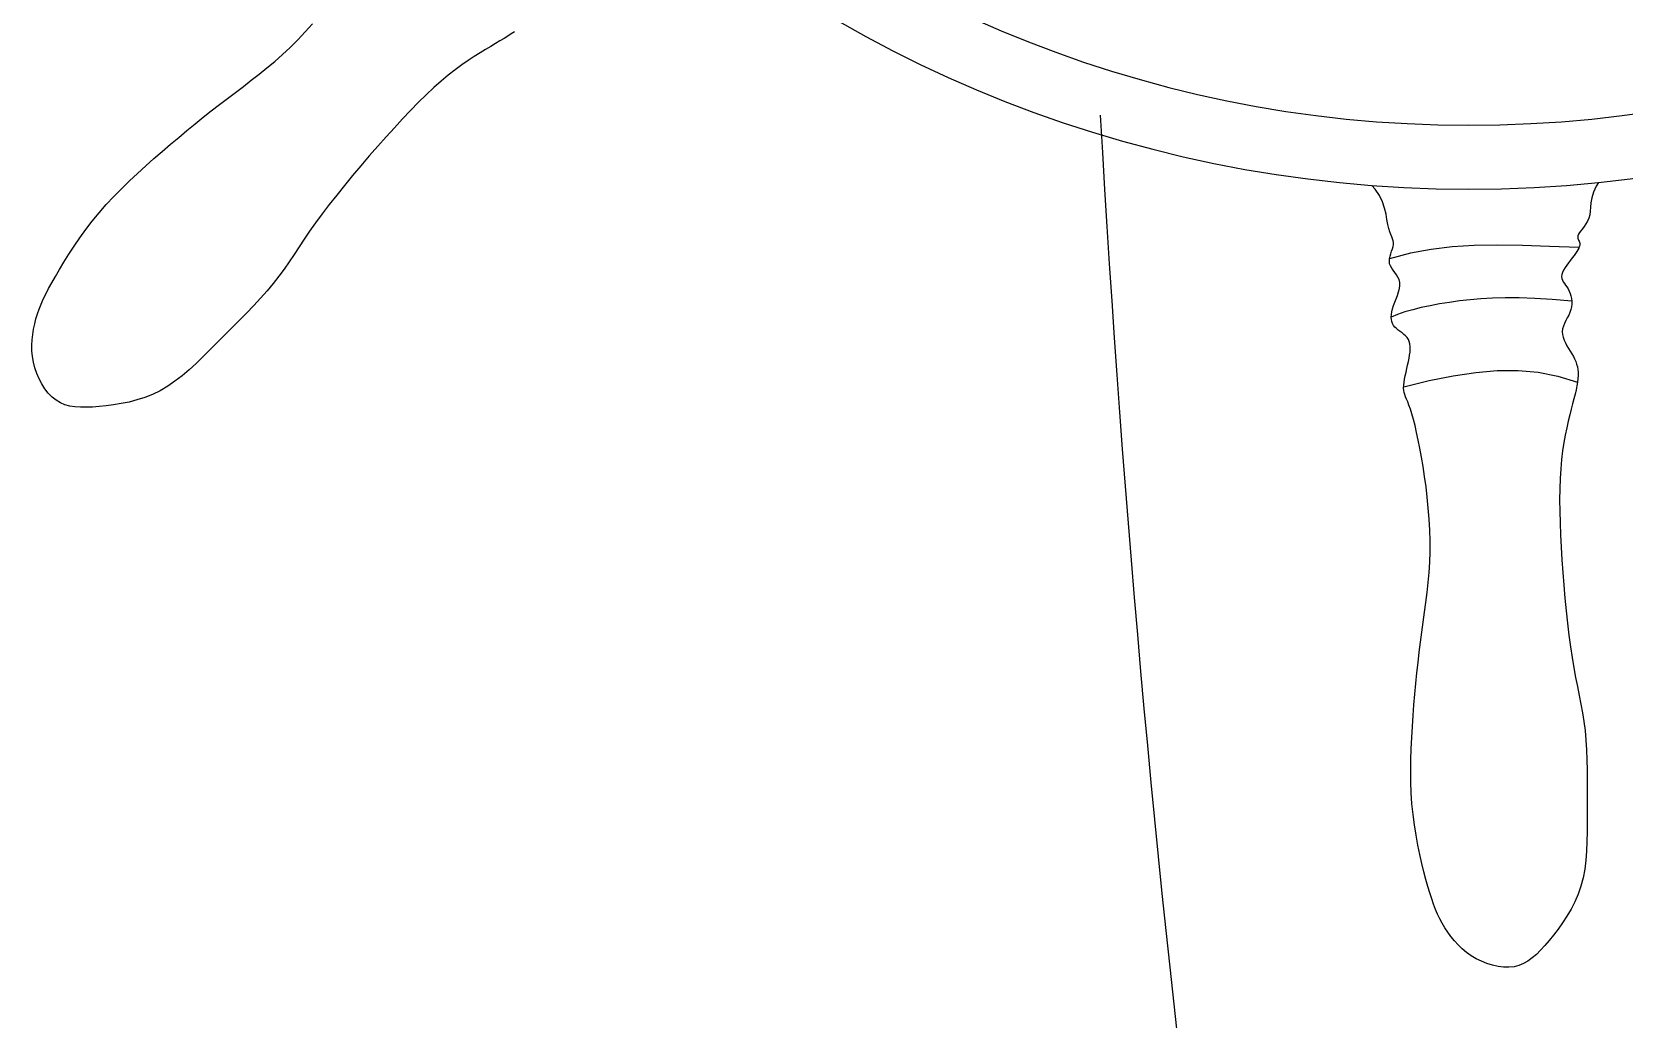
# Model space of a CAD drawing. Header units: millimetres. Extents: x -37 to 8970, y -2 to 4773.
# Drawn here: x 7579.6 to 7672.3, y 739.4 to 796.9 of the extents above; entities that cross this region are included whole.
import ezdxf

# ---------------------------------------------------------------- set-up
doc = ezdxf.new("R2010")
doc.units = ezdxf.units.MM

msp = doc.modelspace()

# ---------------------------------------------------------------- linework, layer by layer
at = {"color": 18, "true_color": 0x000000}
for p, q in [((7595.501, 796.871), (7595.928, 797.348)), ((7607.669, 796.882), (7607.488, 796.755)), ((7594.178, 795.549), (7594.624, 795.967)), ((7594.624, 795.967), (7595.066, 796.409)), ((7595.066, 796.409), (7595.501, 796.871)), ((7606.294, 796.026), (7605.995, 795.849)), ((7606.573, 796.191), (7606.294, 796.026)), ((7606.831, 796.344), (7606.573, 796.191)), ((7607.07, 796.488), (7606.831, 796.344)), ((7607.289, 796.624), (7607.07, 796.488)), ((7607.488, 796.755), (7607.289, 796.624)), ((7593.275, 794.775), (7593.728, 795.153)), ((7593.728, 795.153), (7594.178, 795.549)), ((7604.986, 795.211), (7604.615, 794.954)), ((7605.34, 795.444), (7604.986, 795.211)), ((7605.677, 795.656), (7605.34, 795.444)), ((7605.995, 795.849), (7605.677, 795.656)), ((7592.361, 794.055), (7592.819, 794.41)), ((7592.819, 794.41), (7593.275, 794.775)), ((7603.827, 794.356), (7603.411, 794.01)), ((7604.228, 794.67), (7603.827, 794.356)), ((7604.615, 794.954), (7604.228, 794.67)), ((7590.97, 793.002), (7591.436, 793.355)), ((7591.436, 793.355), (7591.899, 793.704)), ((7591.899, 793.704), (7592.361, 794.055)), ((7602.543, 793.217), (7602.092, 792.774)), ((7602.983, 793.63), (7602.543, 793.217)), ((7603.411, 794.01), (7602.983, 793.63)), ((7589.563, 791.901), (7590.034, 792.275)), ((7590.034, 792.275), (7590.503, 792.642)), ((7590.503, 792.642), (7590.97, 793.002)), ((7601.631, 792.305), (7601.163, 791.812)), ((7602.092, 792.774), (7601.631, 792.305)), ((7588.615, 791.13), (7589.09, 791.519)), ((7589.09, 791.519), (7589.563, 791.901)), ((7601.163, 791.812), (7600.687, 791.297)), ((7587.659, 790.33), (7588.138, 790.734)), ((7588.138, 790.734), (7588.615, 791.13)), ((7600.205, 790.764), (7599.718, 790.215)), ((7600.687, 791.297), (7600.205, 790.764)), ((7586.216, 789.073), (7586.697, 789.499)), ((7586.697, 789.499), (7587.179, 789.918)), ((7587.179, 789.918), (7587.659, 790.33)), ((7599.229, 789.653), (7598.74, 789.083)), ((7599.718, 790.215), (7599.229, 789.653)), ((7585.268, 788.196), (7585.739, 788.638)), ((7585.739, 788.638), (7586.216, 789.073)), ((7598.74, 789.083), (7598.257, 788.51)), ((7584.358, 787.286), (7584.807, 787.745)), ((7584.807, 787.745), (7585.268, 788.196)), ((7597.786, 787.939), (7597.33, 787.374)), ((7598.257, 788.51), (7597.786, 787.939)), ((7657.765, 787.727), (7657.564, 787.937)), ((7658.015, 787.357), (7657.765, 787.727)), ((7670.632, 787.894), (7670.468, 787.537)), ((7670.764, 788.107), (7670.632, 787.894)), ((7583.506, 786.34), (7583.923, 786.818)), ((7583.923, 786.818), (7584.358, 787.286)), ((7596.894, 786.821), (7596.484, 786.283)), ((7597.33, 787.374), (7596.894, 786.821)), ((7658.192, 786.984), (7658.015, 787.357)), ((7658.313, 786.618), (7658.192, 786.984)), ((7670.317, 786.932), (7670.291, 786.675)), ((7670.369, 787.217), (7670.317, 786.932)), ((7670.468, 787.537), (7670.369, 787.217)), ((7582.733, 785.365), (7583.109, 785.855)), ((7583.109, 785.855), (7583.506, 786.34)), ((7596.105, 785.767), (7595.758, 785.275)), ((7596.484, 786.283), (7596.105, 785.767)), ((7658.393, 786.269), (7658.313, 786.618)), ((7658.449, 785.949), (7658.393, 786.269)), ((7658.498, 785.666), (7658.449, 785.949)), ((7670.119, 785.862), (7670.028, 785.699)), ((7670.194, 786.04), (7670.119, 785.862)), ((7670.247, 786.233), (7670.194, 786.04)), ((7670.274, 786.444), (7670.247, 786.233)), ((7670.291, 786.675), (7670.274, 786.444)), ((7582.047, 784.396), (7582.379, 784.877)), ((7582.379, 784.877), (7582.733, 785.365)), ((7595.758, 785.275), (7595.439, 784.806)), ((7658.551, 785.43), (7658.498, 785.666)), ((7658.609, 785.236), (7658.551, 785.43)), ((7658.668, 785.074), (7658.609, 785.236)), ((7658.723, 784.939), (7658.668, 785.074)), ((7658.77, 784.822), (7658.723, 784.939)), ((7669.563, 785.012), (7669.552, 784.938)), ((7669.552, 784.938), (7669.557, 784.871)), ((7669.557, 784.871), (7669.575, 784.81)), ((7669.598, 785.095), (7669.563, 785.012)), ((7669.657, 785.19), (7669.598, 785.095)), ((7669.737, 785.297), (7669.657, 785.19)), ((7669.831, 785.418), (7669.737, 785.297)), ((7669.93, 785.552), (7669.831, 785.418)), ((7670.028, 785.699), (7669.93, 785.552)), ((7581.454, 783.474), (7581.739, 783.926)), ((7581.739, 783.926), (7582.047, 784.396)), ((7594.848, 783.916), (7594.561, 783.489)), ((7595.138, 784.354), (7594.848, 783.916)), ((7595.439, 784.806), (7595.138, 784.354)), ((7658.63, 783.814), (7658.673, 783.962)), ((7658.673, 783.962), (7658.722, 784.107)), ((7658.722, 784.107), (7658.768, 784.247)), ((7658.768, 784.247), (7658.806, 784.378)), ((7658.806, 784.714), (7658.77, 784.822)), ((7658.826, 784.61), (7658.806, 784.714)), ((7658.806, 784.378), (7658.827, 784.5)), ((7658.827, 784.5), (7658.826, 784.61)), ((7669.42, 783.972), (7669.333, 783.852)), ((7669.495, 784.083), (7669.42, 783.972)), ((7669.557, 784.185), (7669.495, 784.083)), ((7669.605, 784.278), (7669.557, 784.185)), ((7669.575, 784.81), (7669.6, 784.753)), ((7669.6, 784.753), (7669.627, 784.696)), ((7669.64, 784.363), (7669.605, 784.278)), ((7669.627, 784.696), (7669.651, 784.639)), ((7669.663, 784.441), (7669.64, 784.363)), ((7669.651, 784.639), (7669.668, 784.578)), ((7669.672, 784.512), (7669.663, 784.441)), ((7669.668, 784.578), (7669.672, 784.512)), ((7580.959, 782.644), (7581.194, 783.045)), ((7581.194, 783.045), (7581.454, 783.474)), ((7594.269, 783.068), (7593.963, 782.649)), ((7594.561, 783.489), (7594.269, 783.068)), ((7658.588, 783.522), (7658.599, 783.667)), ((7658.604, 783.382), (7658.588, 783.522)), ((7658.599, 783.667), (7658.63, 783.814)), ((7658.651, 783.249), (7658.604, 783.382)), ((7658.723, 783.122), (7658.651, 783.249)), ((7658.812, 782.996), (7658.723, 783.122)), ((7658.908, 782.869), (7658.812, 782.996)), ((7668.726, 783.009), (7668.661, 782.874)), ((7668.81, 783.15), (7668.726, 783.009)), ((7668.909, 783.295), (7668.81, 783.15)), ((7669.015, 783.44), (7668.909, 783.295)), ((7669.125, 783.583), (7669.015, 783.44)), ((7669.233, 783.721), (7669.125, 783.583)), ((7669.333, 783.852), (7669.233, 783.721)), ((7580.563, 781.933), (7580.749, 782.274)), ((7580.749, 782.274), (7580.959, 782.644)), ((7593.636, 782.229), (7593.282, 781.804)), ((7593.963, 782.649), (7593.636, 782.229)), ((7659.003, 782.738), (7658.908, 782.869)), ((7659.087, 782.6), (7659.003, 782.738)), ((7659.153, 782.453), (7659.087, 782.6)), ((7659.191, 782.292), (7659.153, 782.453)), ((7659.169, 781.93), (7659.195, 782.117)), ((7659.195, 782.117), (7659.191, 782.292)), ((7668.621, 782.748), (7668.609, 782.633)), ((7668.609, 782.633), (7668.623, 782.527)), ((7668.661, 782.874), (7668.621, 782.748)), ((7668.623, 782.527), (7668.657, 782.427)), ((7668.657, 782.427), (7668.708, 782.329)), ((7668.708, 782.329), (7668.771, 782.232)), ((7668.771, 782.232), (7668.841, 782.131)), ((7668.841, 782.131), (7668.914, 782.025)), ((7580.128, 781.023), (7580.255, 781.312)), ((7580.255, 781.312), (7580.399, 781.614)), ((7580.399, 781.614), (7580.563, 781.933)), ((7592.902, 781.375), (7592.503, 780.943)), ((7593.282, 781.804), (7592.902, 781.375)), ((7658.833, 780.94), (7658.905, 781.133)), ((7658.905, 781.133), (7658.981, 781.333)), ((7658.981, 781.333), (7659.055, 781.534)), ((7659.055, 781.534), (7659.12, 781.735)), ((7659.12, 781.735), (7659.169, 781.93)), ((7668.914, 782.025), (7668.984, 781.91)), ((7668.984, 781.91), (7669.049, 781.784)), ((7669.049, 781.784), (7669.105, 781.648)), ((7669.105, 781.648), (7669.151, 781.503)), ((7669.151, 781.503), (7669.184, 781.351)), ((7669.184, 781.351), (7669.203, 781.194)), ((7669.203, 781.194), (7669.205, 781.034)), ((7579.833, 780.173), (7579.919, 780.458)), ((7579.919, 780.458), (7580.017, 780.74)), ((7580.017, 780.74), (7580.128, 781.023)), ((7592.089, 780.51), (7591.665, 780.077)), ((7592.503, 780.943), (7592.089, 780.51)), ((7658.697, 780.277), (7658.704, 780.425)), ((7658.707, 780.141), (7658.697, 780.277)), ((7658.704, 780.425), (7658.73, 780.584)), ((7658.73, 780.584), (7658.773, 780.756)), ((7658.773, 780.756), (7658.833, 780.94)), ((7668.942, 780.226), (7668.86, 780.066)), ((7669.023, 780.386), (7668.942, 780.226)), ((7669.096, 780.547), (7669.023, 780.386)), ((7669.153, 780.709), (7669.096, 780.547)), ((7669.189, 780.871), (7669.153, 780.709)), ((7669.205, 781.034), (7669.189, 780.871)), ((7579.607, 778.954), (7579.641, 779.269)), ((7579.641, 779.269), (7579.692, 779.578)), ((7579.692, 779.578), (7579.757, 779.879)), ((7579.757, 779.879), (7579.833, 780.173)), ((7591.235, 779.646), (7590.805, 779.218)), ((7591.665, 780.077), (7591.235, 779.646)), ((7658.734, 780.015), (7658.707, 780.141)), ((7658.777, 779.899), (7658.734, 780.015)), ((7658.837, 779.792), (7658.777, 779.899)), ((7658.913, 779.694), (7658.837, 779.792)), ((7659.004, 779.603), (7658.913, 779.694)), ((7659.106, 779.517), (7659.004, 779.603)), ((7659.215, 779.434), (7659.106, 779.517)), ((7659.325, 779.351), (7659.215, 779.434)), ((7659.433, 779.266), (7659.325, 779.351)), ((7668.671, 779.585), (7668.65, 779.424)), ((7668.65, 779.424), (7668.661, 779.261)), ((7668.717, 779.746), (7668.671, 779.585)), ((7668.782, 779.906), (7668.717, 779.746)), ((7668.86, 780.066), (7668.782, 779.906)), ((7579.591, 778.633), (7579.607, 778.954)), ((7579.597, 778.309), (7579.591, 778.633)), ((7589.963, 778.378), (7589.552, 777.971)), ((7590.38, 778.795), (7589.963, 778.378)), ((7590.805, 779.218), (7590.38, 778.795)), ((7659.534, 779.175), (7659.433, 779.266)), ((7659.623, 779.076), (7659.534, 779.175)), ((7659.696, 778.967), (7659.623, 779.076)), ((7659.748, 778.845), (7659.696, 778.967)), ((7659.782, 778.711), (7659.748, 778.845)), ((7659.799, 778.565), (7659.782, 778.711)), ((7659.789, 778.241), (7659.801, 778.408)), ((7659.801, 778.408), (7659.799, 778.565)), ((7668.661, 779.261), (7668.699, 779.097)), ((7668.699, 779.097), (7668.759, 778.933)), ((7668.759, 778.933), (7668.836, 778.77)), ((7668.836, 778.77), (7668.925, 778.609)), ((7668.925, 778.609), (7669.02, 778.449)), ((7669.02, 778.449), (7669.117, 778.292)), ((7579.627, 777.981), (7579.597, 778.309)), ((7579.682, 777.652), (7579.627, 777.981)), ((7579.765, 777.322), (7579.682, 777.652)), ((7589.145, 777.58), (7588.739, 777.207)), ((7589.552, 777.971), (7589.145, 777.58)), ((7659.606, 777.273), (7659.652, 777.479)), ((7659.652, 777.479), (7659.696, 777.682)), ((7659.696, 777.682), (7659.735, 777.877)), ((7659.735, 777.877), (7659.767, 778.063)), ((7659.767, 778.063), (7659.789, 778.241)), ((7669.117, 778.292), (7669.21, 778.138)), ((7669.21, 778.138), (7669.294, 777.988)), ((7669.294, 777.988), (7669.369, 777.839)), ((7669.369, 777.839), (7669.433, 777.691)), ((7669.433, 777.691), (7669.486, 777.541)), ((7669.486, 777.541), (7669.527, 777.386)), ((7579.875, 776.996), (7579.765, 777.322)), ((7580.01, 776.68), (7579.875, 776.996)), ((7580.168, 776.379), (7580.01, 776.68)), ((7587.917, 776.535), (7587.496, 776.244)), ((7588.331, 776.857), (7587.917, 776.535)), ((7588.739, 777.207), (7588.331, 776.857)), ((7659.445, 776.476), (7659.476, 776.663)), ((7659.476, 776.663), (7659.515, 776.861)), ((7659.515, 776.861), (7659.559, 777.065)), ((7659.559, 777.065), (7659.606, 777.273)), ((7669.536, 776.488), (7669.499, 776.271)), ((7669.527, 777.386), (7669.556, 777.226)), ((7669.562, 776.691), (7669.536, 776.488)), ((7669.556, 777.226), (7669.572, 777.058)), ((7669.574, 776.88), (7669.562, 776.691)), ((7669.572, 777.058), (7669.574, 776.88)), ((7580.348, 776.099), (7580.168, 776.379)), ((7580.548, 775.843), (7580.348, 776.099)), ((7580.766, 775.619), (7580.548, 775.843)), ((7581.001, 775.43), (7580.766, 775.619)), ((7586.164, 775.594), (7585.706, 775.448)), ((7586.618, 775.774), (7586.164, 775.594)), ((7587.063, 775.989), (7586.618, 775.774)), ((7587.496, 776.244), (7587.063, 775.989)), ((7659.418, 776.145), (7659.425, 776.302)), ((7659.425, 776.008), (7659.418, 776.145)), ((7659.425, 776.302), (7659.445, 776.476)), ((7659.447, 775.882), (7659.425, 776.008)), ((7659.483, 775.761), (7659.447, 775.882)), ((7659.53, 775.635), (7659.483, 775.761)), ((7659.587, 775.496), (7659.53, 775.635)), ((7669.392, 775.786), (7669.325, 775.515)), ((7669.45, 776.037), (7669.392, 775.786)), ((7669.499, 776.271), (7669.45, 776.037)), ((7581.251, 775.282), (7581.001, 775.43)), ((7581.517, 775.171), (7581.251, 775.282)), ((7581.8, 775.094), (7581.517, 775.171)), ((7582.102, 775.046), (7581.8, 775.094)), ((7582.423, 775.023), (7582.102, 775.046)), ((7582.765, 775.022), (7582.423, 775.023)), ((7583.128, 775.039), (7582.765, 775.022)), ((7583.514, 775.069), (7583.128, 775.039)), ((7583.923, 775.11), (7583.514, 775.069)), ((7584.352, 775.165), (7583.923, 775.11)), ((7584.795, 775.237), (7584.352, 775.165)), ((7585.248, 775.33), (7584.795, 775.237)), ((7585.706, 775.448), (7585.248, 775.33)), ((7659.654, 775.336), (7659.587, 775.496)), ((7659.728, 775.145), (7659.654, 775.336)), ((7659.809, 774.916), (7659.728, 775.145)), ((7659.896, 774.641), (7659.809, 774.916)), ((7659.986, 774.321), (7659.896, 774.641)), ((7669.17, 774.911), (7669.084, 774.574)), ((7669.25, 775.224), (7669.17, 774.911)), ((7669.325, 775.515), (7669.25, 775.224)), ((7660.08, 773.958), (7659.986, 774.321)), ((7660.175, 773.555), (7660.08, 773.958)), ((7668.907, 773.825), (7668.821, 773.409)), ((7668.995, 774.212), (7668.907, 773.825)), ((7669.084, 774.574), (7668.995, 774.212)), ((7660.271, 773.113), (7660.175, 773.555)), ((7660.367, 772.634), (7660.271, 773.113)), ((7668.741, 772.965), (7668.668, 772.491)), ((7668.821, 773.409), (7668.741, 772.965)), ((7660.46, 772.121), (7660.367, 772.634)), ((7660.552, 771.576), (7660.46, 772.121)), ((7668.606, 771.985), (7668.557, 771.446)), ((7668.668, 772.491), (7668.606, 771.985)), ((7660.639, 771.002), (7660.552, 771.576)), ((7660.72, 770.402), (7660.639, 771.002)), ((7668.557, 771.446), (7668.523, 770.875)), ((7660.792, 769.785), (7660.72, 770.402)), ((7668.503, 770.271), (7668.497, 769.64)), ((7668.523, 770.875), (7668.503, 770.271)), ((7660.855, 769.154), (7660.792, 769.785)), ((7660.905, 768.516), (7660.855, 769.154)), ((7668.497, 769.64), (7668.504, 768.982)), ((7660.94, 767.877), (7660.905, 768.516)), ((7668.504, 768.982), (7668.521, 768.302)), ((7668.521, 768.302), (7668.549, 767.602)), ((7660.959, 767.242), (7660.94, 767.877)), ((7660.959, 766.617), (7660.959, 767.242)), ((7668.549, 767.602), (7668.585, 766.884)), ((7660.939, 766.006), (7660.959, 766.617)), ((7668.585, 766.884), (7668.629, 766.152)), ((7660.848, 764.82), (7660.901, 765.408)), ((7660.901, 765.408), (7660.939, 766.006)), ((7668.629, 766.152), (7668.68, 765.408)), ((7668.68, 765.408), (7668.737, 764.66)), ((7660.784, 764.24), (7660.848, 764.82)), ((7668.737, 764.66), (7668.801, 763.913)), ((7660.633, 763.09), (7660.711, 763.664)), ((7660.711, 763.664), (7660.784, 764.24)), ((7668.801, 763.913), (7668.872, 763.176)), ((7660.552, 762.515), (7660.633, 763.09)), ((7668.872, 763.176), (7668.949, 762.454)), ((7660.396, 761.352), (7660.473, 761.937)), ((7660.473, 761.937), (7660.552, 762.515)), ((7668.949, 762.454), (7669.032, 761.755)), ((7669.032, 761.755), (7669.122, 761.085)), ((7660.255, 760.163), (7660.324, 760.761)), ((7660.324, 760.761), (7660.396, 761.352)), ((7669.122, 761.085), (7669.219, 760.451)), ((7660.191, 759.558), (7660.255, 760.163)), ((7669.219, 760.451), (7669.321, 759.859)), ((7669.321, 759.859), (7669.428, 759.3)), ((7660.074, 758.33), (7660.13, 758.947)), ((7660.13, 758.947), (7660.191, 759.558)), ((7669.428, 759.3), (7669.535, 758.769)), ((7660.021, 757.706), (7660.074, 758.33)), ((7669.535, 758.769), (7669.639, 758.254)), ((7669.639, 758.254), (7669.738, 757.749)), ((7659.928, 756.438), (7659.972, 757.075)), ((7659.972, 757.075), (7660.021, 757.706)), ((7669.738, 757.749), (7669.83, 757.245)), ((7669.83, 757.245), (7669.91, 756.733)), ((7659.889, 755.797), (7659.928, 756.438)), ((7669.91, 756.733), (7669.975, 756.204)), ((7669.975, 756.204), (7670.025, 755.653)), ((7659.859, 755.152), (7659.889, 755.797)), ((7670.025, 755.653), (7670.06, 755.081)), ((7659.831, 753.861), (7659.839, 754.507)), ((7659.839, 754.507), (7659.859, 755.152)), ((7670.06, 755.081), (7670.083, 754.493)), ((7670.083, 754.493), (7670.097, 753.894)), ((7659.839, 753.219), (7659.831, 753.861)), ((7670.097, 753.894), (7670.103, 753.288)), ((7659.862, 752.58), (7659.839, 753.219)), ((7659.905, 751.948), (7659.862, 752.58)), ((7670.103, 753.288), (7670.104, 752.68)), ((7670.104, 752.68), (7670.103, 752.073)), ((7659.968, 751.324), (7659.905, 751.948)), ((7670.103, 752.073), (7670.101, 751.473)), ((7670.101, 751.473), (7670.101, 750.884)), ((7660.048, 750.712), (7659.968, 751.324)), ((7660.143, 750.117), (7660.048, 750.712)), ((7670.101, 750.884), (7670.098, 750.306)), ((7660.248, 749.542), (7660.143, 750.117)), ((7670.087, 749.741), (7670.064, 749.19)), ((7670.098, 750.306), (7670.087, 749.741)), ((7660.362, 748.991), (7660.248, 749.542)), ((7660.48, 748.471), (7660.362, 748.991)), ((7670.064, 749.19), (7670.022, 748.654)), ((7660.6, 747.983), (7660.48, 748.471)), ((7660.717, 747.533), (7660.6, 747.983)), ((7669.958, 748.134), (7669.865, 747.63)), ((7670.022, 748.654), (7669.958, 748.134)), ((7660.831, 747.124), (7660.717, 747.533)), ((7660.941, 746.751), (7660.831, 747.124)), ((7669.739, 747.144), (7669.577, 746.677)), ((7669.865, 747.63), (7669.739, 747.144)), ((7661.051, 746.409), (7660.941, 746.751)), ((7661.162, 746.094), (7661.051, 746.409)), ((7661.277, 745.8), (7661.162, 746.094)), ((7669.383, 746.229), (7669.163, 745.801)), ((7669.577, 746.677), (7669.383, 746.229)), ((7661.398, 745.521), (7661.277, 745.8)), ((7661.528, 745.253), (7661.398, 745.521)), ((7661.669, 744.99), (7661.528, 745.253)), ((7661.822, 744.728), (7661.669, 744.99)), ((7668.668, 745.008), (7668.405, 744.644)), ((7668.922, 745.394), (7668.668, 745.008)), ((7669.163, 745.801), (7668.922, 745.394)), ((7661.99, 744.469), (7661.822, 744.728)), ((7662.172, 744.215), (7661.99, 744.469)), ((7662.371, 743.968), (7662.172, 744.215)), ((7668.141, 744.302), (7667.881, 743.984)), ((7668.405, 744.644), (7668.141, 744.302)), ((7662.587, 743.73), (7662.371, 743.968)), ((7662.82, 743.505), (7662.587, 743.73)), ((7663.072, 743.294), (7662.82, 743.505)), ((7663.345, 743.1), (7663.072, 743.294)), ((7667.142, 743.18), (7666.899, 742.969)), ((7667.384, 743.421), (7667.142, 743.18)), ((7667.629, 743.689), (7667.384, 743.421)), ((7667.881, 743.984), (7667.629, 743.689)), ((7663.637, 742.926), (7663.345, 743.1)), ((7663.945, 742.774), (7663.637, 742.926)), ((7664.264, 742.646), (7663.945, 742.774)), ((7664.588, 742.545), (7664.264, 742.646)), ((7664.914, 742.473), (7664.588, 742.545)), ((7665.236, 742.434), (7664.914, 742.473)), ((7665.549, 742.43), (7665.236, 742.434)), ((7665.848, 742.462), (7665.549, 742.43)), ((7666.13, 742.534), (7665.848, 742.462)), ((7666.397, 742.644), (7666.13, 742.534)), ((7666.652, 742.789), (7666.397, 742.644)), ((7666.899, 742.969), (7666.652, 742.789))]:
    msp.add_line(p, q, dxfattribs=at)
for points in [[(7669.623, 784.32), (7667.902, 784.388), (7666.33, 784.438), (7664.881, 784.458), (7663.529, 784.435), (7662.251, 784.357), (7661.02, 784.211), (7659.811, 783.985), (7658.599, 783.667)], [(7669.203, 781.194), (7668.068, 781.294), (7667.056, 781.358), (7666.151, 781.392), (7665.336, 781.398), (7664.598, 781.38), (7663.919, 781.341), (7663.284, 781.284), (7662.677, 781.214), (7662.087, 781.132), (7661.514, 781.04), (7660.963, 780.937), (7660.439, 780.824), (7659.945, 780.702), (7659.487, 780.57), (7659.07, 780.428), (7658.697, 780.277)], [(7659.421, 776.223), (7660.905, 776.575), (7662.299, 776.853), (7663.616, 777.05), (7664.871, 777.156), (7666.076, 777.162), (7667.247, 777.059), (7668.395, 776.837), (7669.536, 776.488)]]:
    msp.add_lwpolyline(points, dxfattribs=at)
for centre, major_axis, start_param, end_param in [((7663.221, 861.366), (-52.076, 52.076), 3.926991, 10.210176), ((7663.221, 861.366), (-49.444, 49.444), 3.926991, 10.210176), ((8611.884, 846.021), (-687.037, 687.037), 0.841002, 0.98352)]:
    msp.add_ellipse(centre, major_axis=major_axis, ratio=1, start_param=start_param, end_param=end_param, dxfattribs=at)

doc.saveas('drawing.dxf')
